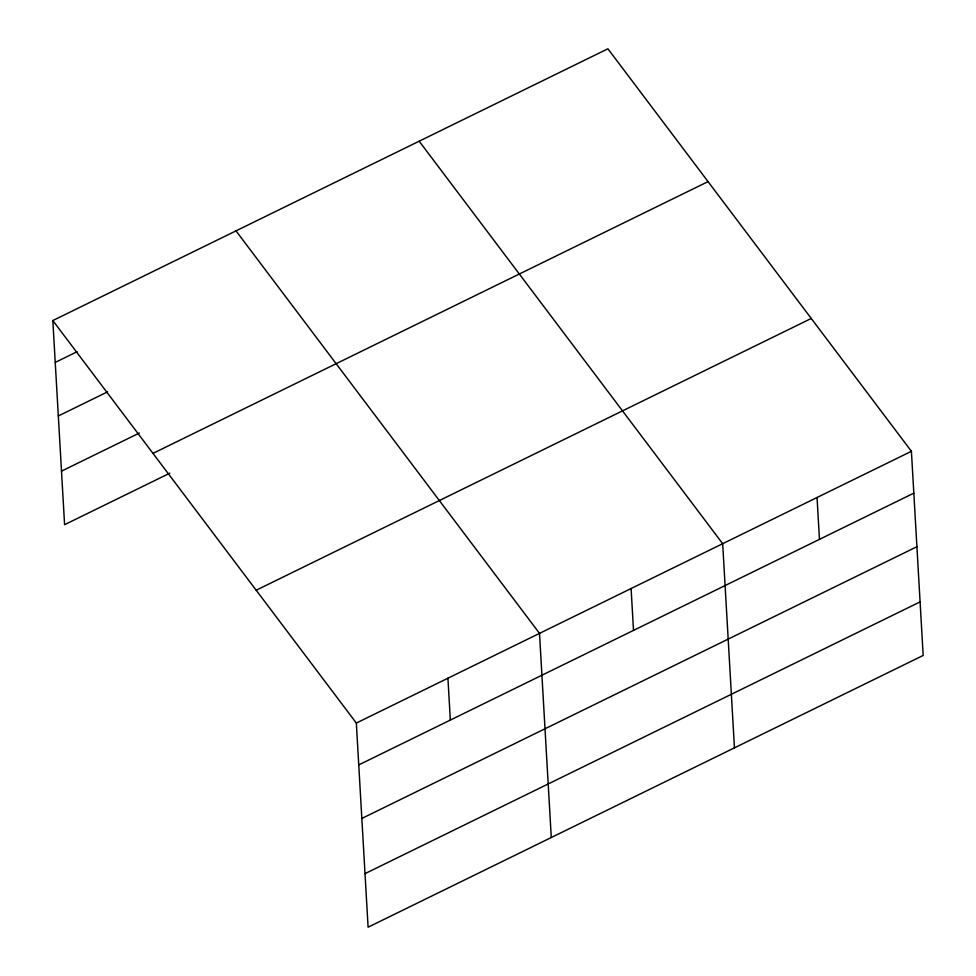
<?xml version="1.0" encoding="UTF-8"?>
<svg xmlns="http://www.w3.org/2000/svg" width="976" height="976" viewBox="0 0 976 976"><rect width="100%" height="100%" fill="white"/><g stroke="black" fill="none" stroke-linecap="round" stroke-linejoin="round"><path stroke-width="1.46" d="M52.826 320.555L607.902 48.8L911.413 451.302L923.174 655.445L368.098 927.2L356.338 723.057L52.826 320.555L64.587 524.698L169.848 473.165M55.229 362.413L77.104 351.702M58.328 415.971L107.531 391.876M61.5 471.14L139.422 433.002M152.976 453.376L708.051 181.621M256.176 590.224L811.251 318.469M356.338 723.057L911.413 451.302M358.741 764.916L913.817 493.161M361.828 818.461L916.903 546.719M365.012 873.642L920.087 601.887M419.168 141.191L722.679 543.693L734.452 747.848M235.997 230.873L539.508 633.375L551.281 837.518M817.046 497.492L819.462 539.35M631.094 588.54L633.509 630.398M447.923 678.21L450.339 720.068"/></g></svg>
